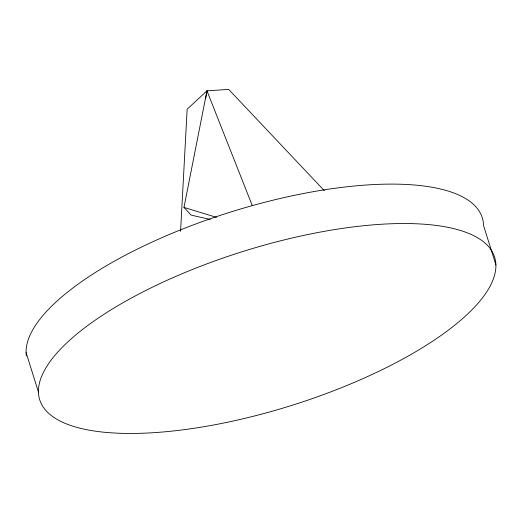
<?xml version="1.0" encoding="UTF-8"?>
<svg xmlns="http://www.w3.org/2000/svg" width="522" height="522" viewBox="0 0 522 522"><rect width="100%" height="100%" fill="white"/><g stroke="black" fill="none" stroke-linecap="round" stroke-linejoin="round"><path stroke-width="0.78" d="M180.573 231.35L187.157 109.196L206.973 90.841L228.675 89.392L324.351 190.7M205.648 98.854L206.973 90.841L252.302 205.675M210.203 219.455L191.209 215.123L183.972 207.43L206.973 90.841M183.972 207.43L216.604 217.38M495.9 264.922A238.365 80.74 -17.4 0 0 150.884 287.935A238.365 80.74 -17.4 0 0 154.747 432.607A238.365 80.74 -17.4 0 0 495.9 264.922L483.548 225.497A238.365 80.74 -17.4 0 0 248.015 206.829A238.365 80.74 -17.4 0 0 26.374 355.919M26.1 352.631L38.452 392.055"/></g></svg>
